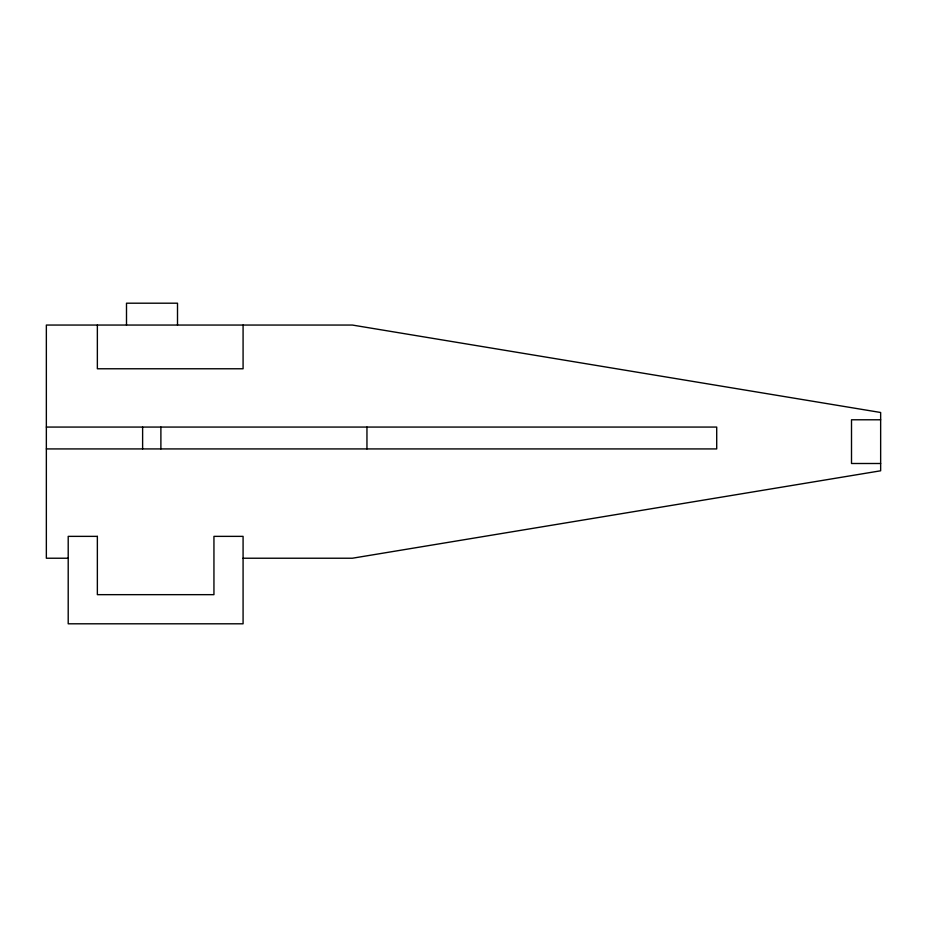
<?xml version="1.0" encoding="UTF-8"?>
<svg xmlns="http://www.w3.org/2000/svg" width="927" height="927" viewBox="0 0 927 927"><rect width="100%" height="100%" fill="white"/><g stroke="black" fill="none" stroke-linecap="round" stroke-linejoin="round"><path stroke-width="1.39" d="M880.65 419.78L851.507 419.78L851.507 463.5L880.65 463.5M46.35 427.069L716.71 427.069L716.71 448.923L46.35 448.923M68.204 558.228L46.35 558.228L46.35 325.053L352.376 325.053L880.65 412.492L880.65 470.789L352.376 558.228L243.083 558.228M366.953 427.069L366.953 448.923M243.083 325.053L243.083 368.772L97.358 368.772L97.358 325.053M177.509 325.053L177.509 303.199L126.501 303.199L126.501 325.053M160.892 427.069L160.892 448.923M142.619 427.069L142.619 448.923M97.358 536.362L68.204 536.362L68.204 623.801L243.083 623.801L243.083 536.362L213.94 536.362L213.94 594.659L97.358 594.659L97.358 536.362"/></g></svg>
